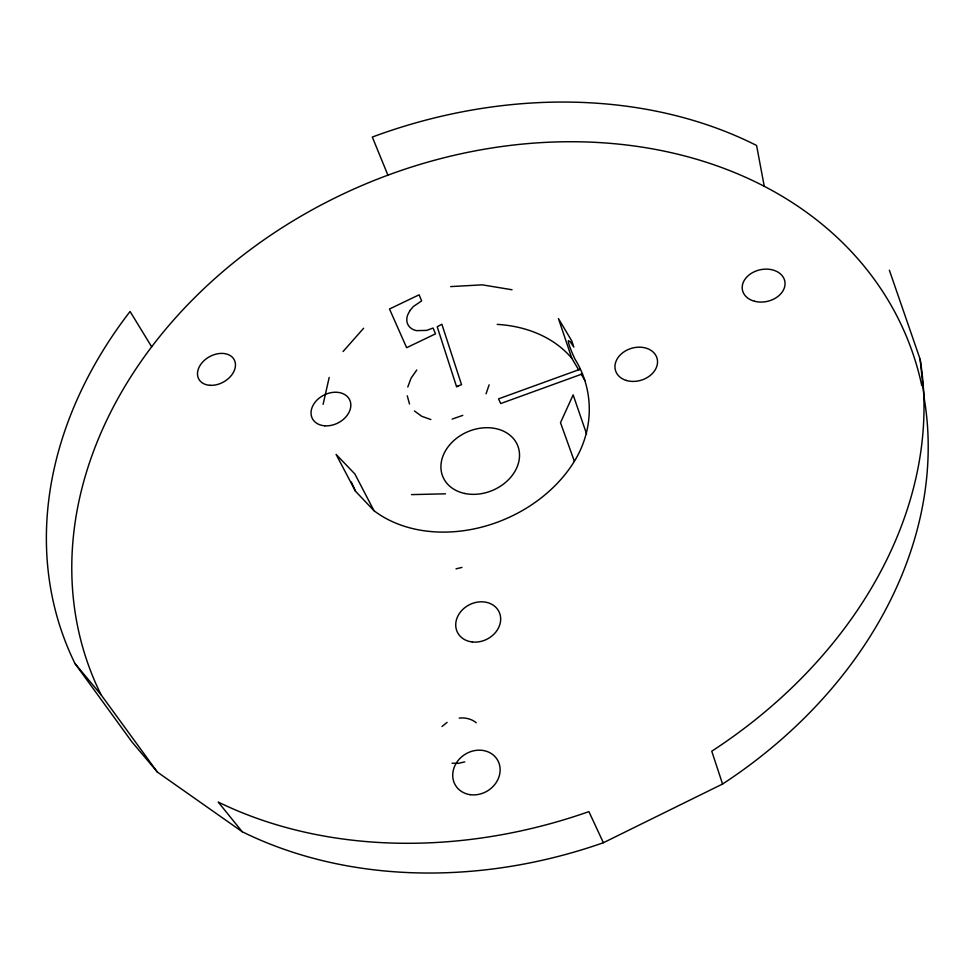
<?xml version="1.0" encoding="UTF-8"?>
<svg xmlns="http://www.w3.org/2000/svg" width="973" height="973" viewBox="0 0 973 973"><rect width="100%" height="100%" fill="white"/><g stroke="black" fill="none" stroke-linecap="round" stroke-linejoin="round"><path stroke-width="1.46" d="M373.985 510.691L354.865 473.96L336.086 454.403L355.498 491.243L373.985 510.691A127.986 98.991 -23.1 0 0 574.374 461.299C593.98 429.409 594.381 390.307 574.824 358.879A22.598 2.396 64.3 0 1 568.39 340.696L570.263 341.718L573.851 347.13L571.808 340.976L558.453 318.597L571.844 358.332L578.801 370.117M323.097 404.354L329.202 377.415M486.062 393.797L489.127 384.834M407.784 387.023L411.032 378.229L416.772 369.995M343.068 351.533L363.61 328.266M442.01 726.49L447.081 722.392M151.666 346.826L130.078 311.469A452.591 353.673 -23.1 0 0 74.994 663.562L131.854 741.803L157.395 772.1L242.228 831.745A440.915 350.219 -23.1 0 0 603.382 842.727L722.574 784.019A440.915 350.219 -23.1 0 0 924.35 399.173L920.13 359.256L889.371 270.214M579.993 369.302L498.541 398.857L500.706 403.54L582.523 373.863M452.141 419.095L462.795 415.374M456.009 568.852L461.944 567.429M464.753 761.895L458.392 763.343L452.056 763.221M450.669 286.597L482.292 284.846L512.041 289.759M411.53 494.612L445.5 493.822M430.857 419.545L421.71 416.286L414.437 410.959M74.994 663.562L101.058 694.771L157.395 772.1M242.228 831.745L218.207 802.068A452.591 353.673 -23.1 0 0 588.908 811.616L603.382 842.727M581.124 374.033L584.992 380.577M351.338 482.073L355.498 491.243M387.911 175.164L372.318 137.047A452.591 353.673 -23.1 0 1 756.593 145.476L764.255 186.305M574.374 461.299L560.497 422.683L573.146 394.88L586.573 433.897M722.574 784.019L711.75 751.205A452.591 353.673 -23.1 0 0 920.13 359.256M407.249 395.792L409.511 403.965M459.207 718.086A25.249 21.771 -31.5 0 1 476.247 722.757M497.227 324.386A127.986 98.991 -23.1 0 1 571.844 358.332M101.058 694.771A440.915 350.219 -23.1 0 1 384.688 176.368A440.915 350.219 -23.1 0 1 921.784 385.612M409.876 310.642L407.651 314.984A21.601 14.692 -28 0 0 416.529 330.638L426.648 330.394L433.07 328.035L435.515 333.848L406.641 347.689L389.492 309L419.108 294.819L421.65 300.888L413.306 306.556L409.876 310.642M457.942 386.05L456.617 386.877L437.205 326.758L441.876 324.264L461.543 384.7L457.942 386.05M464.729 493.469A40.513 31.841 -23.1 0 0 519.254 451.436A40.513 31.841 -23.1 0 0 456.69 438.191A40.513 31.841 -23.1 0 0 464.729 493.469M470.214 794.673A24.544 21.455 -32.1 0 0 499.344 764.243A24.544 21.455 -32.1 0 0 459.706 758.685A24.544 21.455 -32.1 0 0 470.214 794.673M472.319 641.985A23.194 19.338 -26.5 0 0 499.927 614.036A23.194 19.338 -26.5 0 0 462.345 609.876A23.194 19.338 -26.5 0 0 472.319 641.985M754.537 301.265A21.649 16.2 -12.2 0 0 784.98 282.231A21.649 16.2 -12.2 0 0 751.351 273.328A21.649 16.2 -12.2 0 0 754.537 301.265M626.466 380.479A21.661 16.675 -16.5 0 0 657.517 361.056A21.661 16.675 -16.5 0 0 624.751 351.338A21.661 16.675 -16.5 0 0 626.466 380.479M209.913 385.308A20.178 14.461 -28.9 0 0 235.198 362.406A20.178 14.461 -28.9 0 0 204.33 360.387A20.178 14.461 -28.9 0 0 209.913 385.308M324.787 425.809A20.871 15.617 -26.9 0 0 350.402 401.837A20.871 15.617 -26.9 0 0 317.612 399.477A20.871 15.617 -26.9 0 0 324.787 425.809"/></g></svg>
